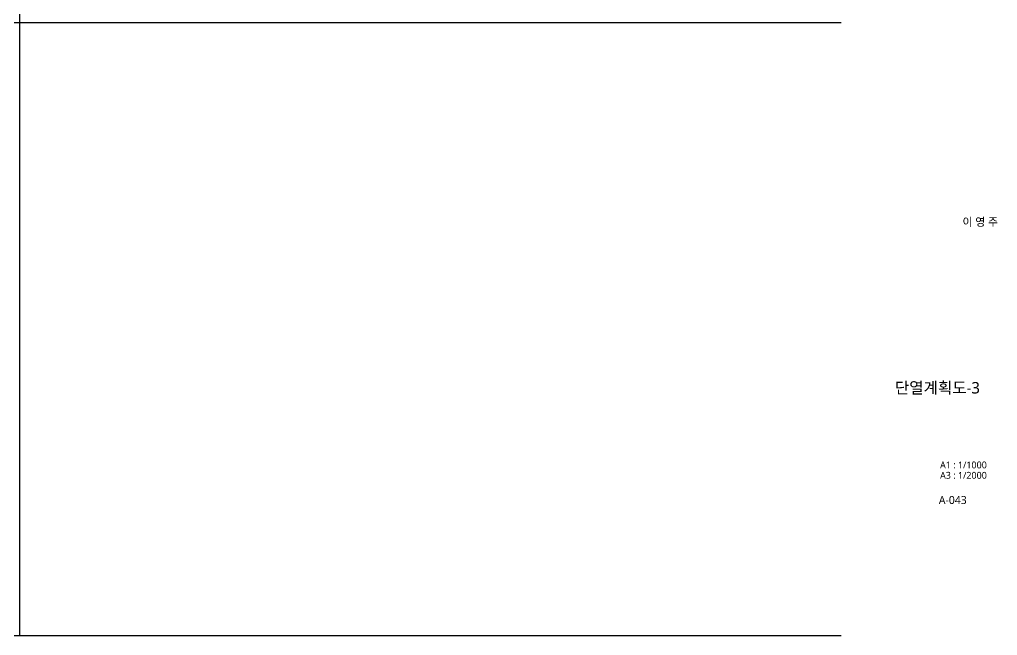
# Model space of a CAD drawing. Header units: millimetres. Extents: x 1037297 to 3512330, y 928637 to 1464837.
# Drawn here: x 3076672 to 3504430, y 928637 to 1198006 of the extents above; entities that cross this region are included whole.
import ezdxf
from ezdxf.enums import TextEntityAlignment as Align

# ---------------------------------------------------------------- set-up
doc = ezdxf.new("R2010")
doc.units = ezdxf.units.MM
doc.header["$LTSCALE"] = 5
doc.header["$MEASUREMENT"] = 0
doc.layers.get('0').update_dxf_attribs({"linetype": 'CONTINUOUS'})
doc.layers.add('A-BORD-TEXT', color=3, linetype='CONTINUOUS', lineweight=25)
doc.styles.add('맑은고딕', font='malgun.ttf')

msp = doc.modelspace()

# ---------------------------------------------------------------- linework, layer by layer
for p, q in [((3076672, 1464837), (3076672, 928637)), ((2717297, 1196737), (3436047, 1196737)), ((2717297, 928637), (3436047, 928637))]:
    msp.add_line(p, q)

# ---------------------------------------------------------------- texts
at = {"layer": 'A-BORD-TEXT', "style": '맑은고딕'}
for s, height, p in [('이 영 주', 3500, (3504683, 1107734)), ('A1 : 1/1000', 3000, (3499784, 1001706)), ('A3 : 1/2000', 3000, (3499784, 997171)), ('A-043', 3500, (3490993, 986135))]:
    msp.add_text(s, height=height, dxfattribs=at).set_placement(p, align=Align.RIGHT)
msp.add_text('단열계획도-3', height=5000, dxfattribs=at).set_placement((3478172, 1036962), align=Align.MIDDLE_CENTER)

doc.saveas('drawing.dxf')
